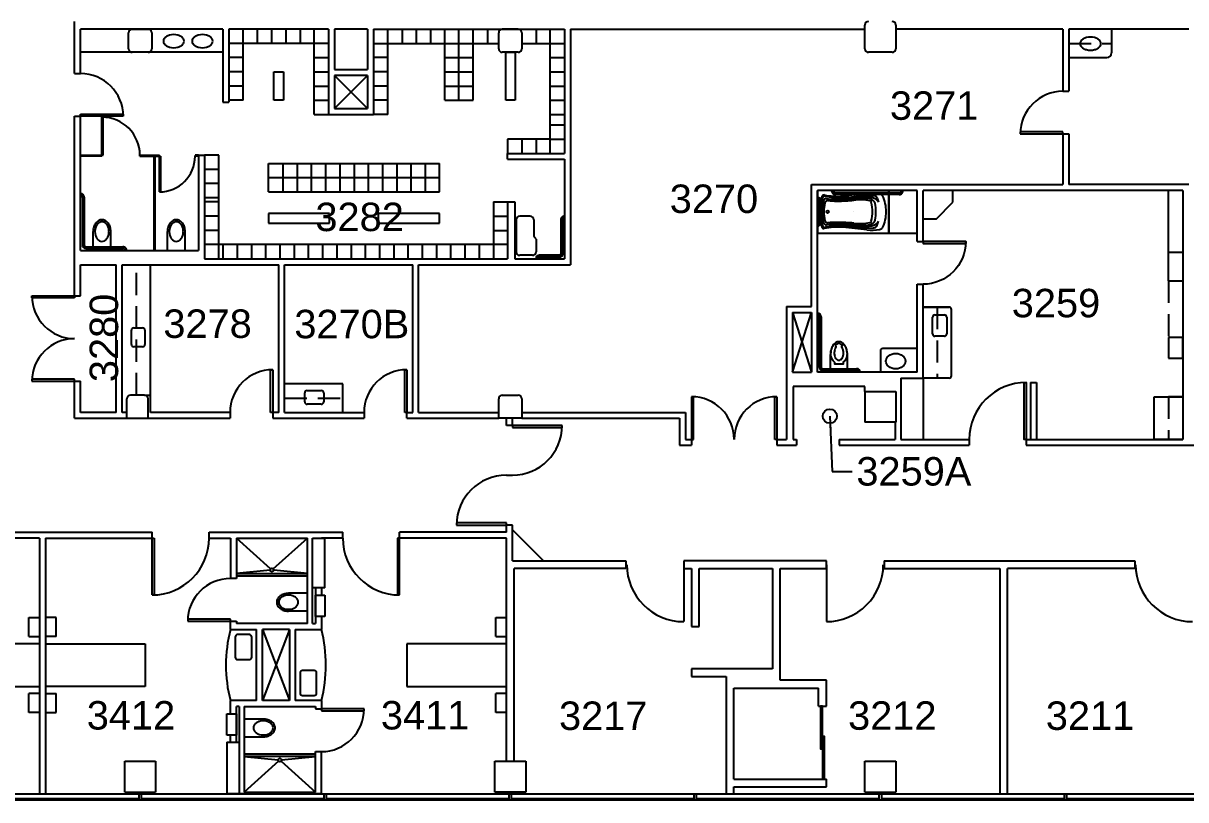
# Model space of a CAD drawing. Extents: x 338 to 7662, y 1527 to 4766.
# Drawn here: x 5808 to 6789, y 1712 to 2368 of the extents above; entities that cross this region are included whole.
import ezdxf

# ---------------------------------------------------------------- set-up
doc = ezdxf.new("R2010")
doc.units = 0
doc.header["$LTSCALE"] = 150
doc.header["$MEASUREMENT"] = 0
doc.linetypes.add('HIDDEN2', pattern=[0.1875, 0.125, -0.0625])
doc.layers.get('0').update_dxf_attribs({"linetype": 'CONTINUOUS'})
for name, color, linetype in [('A-ANNO-TX192', 4, 'CONTINUOUS'), ('A-COLS', 5, 'CONTINUOUS'), ('A-DOOR', 2, 'CONTINUOUS'), ('A-FLOR-CASE', 3, 'CONTINUOUS'), ('A-FLOR-CASE-UPPR', 3, 'HIDDEN2'), ('A-FLOR-PFIX', 2, 'CONTINUOUS'), ('A-FLOR-TPTN', 1, 'CONTINUOUS'), ('A-GLAZ', 2, 'CONTINUOUS'), ('A-GLAZ-SILL', 1, 'CONTINUOUS'), ('A-SHFT', 1, 'CONTINUOUS'), ('A-WALL-FULL', 6, 'CONTINUOUS'), ('X-EQPM', 2, 'CONTINUOUS')]:
    doc.layers.add(name, color=color, linetype=linetype)
doc.styles.add('ARIAL', font='arial.ttf')
doc.styles.get("Standard").update_dxf_attribs({"font": 'simplex'})
doc.dimstyles.new('DIM1-4', dxfattribs={"dimscale": 48, "dimtxt": 0.09375, "dimasz": 0.125, "dimexe": 0.125, "dimexo": 0.09375, "dimgap": 0, "dimtad": 1, "dimdec": 4, "dimzin": 7, "dimdsep": 46, "dimlunit": 4, "dimtxsty": 'Standard', "dimcen": 2.25, "dimdle": 1.5, "dimadec": 0, "dimazin": 0, "dimtfac": 1, "dimtdec": 4, "dimtix": 1, "dimtofl": 0, "dimtmove": 2, "dimatfit": 3, "dimfxl": 1, "dimtolj": 1, "dimtzin": 0, "dimarcsym": 0})

# ---------------------------------------------------------------- blocks, each defined once
blk = doc.blocks.new('DR2')
blk.add_lwpolyline([(0, 0), (0, 0.036), (1, 0.036), (1, 0)], close=True)
blk.add_arc((0, 0), 1, 0, 90)
blk = doc.blocks.new('90-48-DR')
blk.add_blockref('DR2', (0, 0))
blk = doc.blocks.new('DR')
blk.add_lwpolyline([(0, 0), (0, 0.049), (1, 0.049), (1, 0)], close=True)
blk.add_arc((0, 0), 1, 0, 90)
blk = doc.blocks.new('90-DOOR')
blk.add_blockref('DR', (0, 0))
blk = doc.blocks.new('A$C790F095B')
for p, q in [((0, 35.5), (0, 0.52)), ((59.55, 36), (0.5, 36)), ((41.73, 33.4), (21.42, 31.08)), ((41.25, 29.64), (43.1, 29.36)), ((41.68, 31.76), (46.91, 31.54)), ((60.05, 0.5), (60.05, 35.5)), ((3.84, 23.07), (4.16, 24.98)), ((6.71, 26.4), (7.99, 27.23)), ((21.48, 28.91), (23.29, 29.03)), ((50.21, 29.36), (51.45, 25.95)), ((50.21, 6.66), (51.45, 10.07)), ((0.5, 0.02), (59.55, 0)), ((6.71, 9.62), (7.99, 8.79)), ((10.67, 6.94), (13.26, 7.14)), ((41.73, 2.62), (21.42, 4.94)), ((21.46, 7.12), (23.44, 7.01)), ((43.09, 6.62), (41.14, 6.4)), ((41.68, 4.26), (46.91, 4.48))]:
    blk.add_line(p, q)
blk.add_circle((8.59, 18.02), 1.13)
for centre, radius, start, end in [((0.5, 35.5), 0.5, 90, 180), ((39.12, 17.87), 37.66, 158.81213, 179.9077), ((39.74, 18.17), 37.56, 160.3576, 180.27357), ((42.7, 17.59), 40.28, 161.21092, 179.5978), ((5.1, 31.03), 1.18, 68.29289, 157.77483), ((5.83, 30.41), 1.52, 144.04093, 165.5243), ((5.75, 29.99), 1.31, 76.42295, 154.287), ((5.1, 30.95), 0.613, 78.47544, 144.04093), ((25.47, 130.91), 101.4, 258.48073, 264.57431), ((17.93, 98.75), 67.76, 259.46779, 272.95866), ((20.42, 90.76), 61.21, 256.42295, 263.80152), ((21.85, 122.89), 93.32, 265.05794, 274.94206), ((12.25, 280.48), 250.55, 270.83071, 274.1958), ((37.86, -20.65), 51.18, 88.65242, 98.95423), ((36.27, -20.83), 50.32, 80.65376, 96.89068), ((41.72, -22.58), 54.34, 90.04476, 101.83167), ((38.01, -14.31), 44.85, 81.04216, 88.65242), ((45.02, -8.32), 41.85, 79.86602, 94.51259), ((43.84, 19.78), 10.27, 65.9959, 83.58144), ((45.58, 22.24), 9.4, 66.40838, 81.85662), ((48.03, 29.09), 2.19, 7.0506, 53.38379), ((51.55, 28.23), 4.72, 46.32678, 79.86602), ((29.58, 18.89), 28.28, 358.21403, 26.82392), ((59.55, 35.5), 0.5, 0, 90), ((55.85, 16.9), 51.92, 168.52609, 178.81968), ((7.18, 26.78), 2.26, 81.57553, 168.52609), ((43.46, 17.58), 38.1, 167.97407, 179.57282), ((7.79, 25.18), 1.62, 131.65095, 167.97407), ((17.68, 119.64), 91.2, 263.59706, 272.99247), ((8.56, 26.35), 1.05, 76.8005, 123.04115), ((17.47, 125.67), 98.68, 264.96251, 273.73451), ((18.27, 140.45), 111.97, 272.13616, 276.13543), ((16.59, 183.69), 156.66, 272.67298, 275.1458), ((36.03, -12.41), 40.44, 78.4356, 97.65045), ((43.8, 25.6), 1.64, 14.36179, 78.4356), ((43.62, 23.85), 5.04, 14.35049, 80.65376), ((10.86, 17.45), 35.57, 0.2338, 13.91474), ((45.1, 22.59), 7.19, 27.88003, 65.9959), ((14.87, 17.79), 34.42, 0.0758, 12.26216), ((39.12, 18.15), 37.66, 180.0923, 201.18787), ((39.74, 17.85), 37.56, 179.72643, 199.6424), ((42.7, 18.43), 40.28, 180.4022, 198.78908), ((55.85, 19.12), 51.92, 181.18032, 191.47391), ((43.46, 18.44), 38.1, 180.42718, 192.02593), ((7.79, 10.84), 1.62, 192.02593, 228.34905), ((43.8, 10.42), 1.64, 281.5644, 345.63821), ((43.62, 12.17), 5.04, 279.34624, 345.64951), ((10.86, 18.57), 35.57, 346.08526, 359.7662), ((45.1, 13.43), 7.19, 294.0041, 332.11997), ((14.87, 18.23), 34.42, 347.73784, 359.9242), ((29.58, 17.13), 28.28, 333.17608, 1.78597), ((0.5, 0.52), 0.5, 180, 269.98355), ((5.1, 4.99), 1.18, 202.22517, 291.70711), ((5.83, 5.61), 1.52, 194.4757, 215.95907), ((5.75, 6.03), 1.31, 205.713, 283.57705), ((5.1, 5.07), 0.613, 215.95907, 281.52456), ((7.18, 9.24), 2.26, 191.47391, 278.42447), ((25.47, -94.89), 101.4, 95.42569, 101.51927), ((17.93, -62.73), 67.76, 87.04134, 100.53221), ((20.42, -54.74), 61.21, 96.19848, 103.57705), ((17.68, -83.62), 91.2, 87.00753, 96.40294), ((8.56, 9.67), 1.05, 236.95885, 283.1995), ((17.47, -89.65), 98.68, 86.26549, 95.03749), ((21.85, -86.87), 93.32, 85.05794, 94.94206), ((12.25, -244.46), 250.55, 85.8042, 89.16929), ((18.27, -104.43), 111.97, 83.86457, 87.86384), ((16.59, -147.67), 156.66, 84.8542, 87.32702), ((37.86, 56.67), 51.18, 261.04577, 271.34758), ((36.27, 56.85), 50.32, 263.10932, 279.34624), ((41.72, 58.6), 54.34, 258.16833, 269.95524), ((36.03, 48.43), 40.44, 262.34955, 281.5644), ((38.01, 50.33), 44.85, 271.34758, 278.95784), ((45.02, 44.34), 41.85, 265.48741, 280.13398), ((43.84, 16.24), 10.27, 276.41856, 294.0041), ((47.21, 8.03), 3.56, 265.11879, 306.61621), ((44.82, 8.8), 5.79, 321.21093, 338.35467), ((51.55, 7.79), 4.72, 280.13398, 313.67322), ((59.55, 0.5), 0.5, 269.98355, 0)]:
    blk.add_arc(centre, radius, start, end)
at = {"flags": 8}
for tag, p in [('MATERIAL', (30.02, 18)), ('PRODUCT', (30.02, 18.01)), ('TRADENAME', (30.02, 18.01)), ('MODELNUMBER', (30.02, 18.01))]:
    blk.add_attdef(tag, p, '', height=0.001, dxfattribs=at)
blk = doc.blocks.new('A$C6AAA6101')
for p, q in [((1.5, 46.75), (1.5, 4.5)), ((3, 46.75), (3, 4.5)), ((1.5, 8), (0, 8)), ((1.5, 6.5), (0, 6.5)), ((4.5, 3), (33, 3)), ((4.5, 1.5), (33, 1.5))]:
    blk.add_line(p, q)
at = {"linetype": 'Continuous'}
for p, q in [((20.5, 21.07), (20.5, 21.07)), ((21.6, 23.83), (21.6, 23.83))]:
    blk.add_line(p, q, dxfattribs=at)
for points in [[(18, 25.75, 0.143932), (15.5, 25.02, 0.107177), (13.05, 22.56, 0.077997), (11.57, 19.21, 0.065232), (11, 14.88)], [(14.01, 23.72, -0.562484), (14.84, 23.53), (15.58, 21.3, -0.238976), (15.51, 20.85, 0.08035), (14.58, 18.98, 0.074934), (14.16, 16.21, 0.074934), (14.58, 13.45, 0.085426), (15.59, 11.46, 0.066386), (16.4, 10.62, 0.330534), (19.7, 10.62, 0.066386), (20.51, 11.46, 0.085426), (21.52, 13.45, 0.074934), (21.94, 16.21, 0.074934), (21.52, 18.98, 0.08035), (20.59, 20.85, -0.238976), (20.52, 21.3), (21.25, 23.5, -0.549653), (22.07, 23.71)], [(18, 24.25, 0.143932), (16.31, 23.75, 0.059203), (15.1, 22.75)], [(22.02, 23.75, 0.06085), (20.5, 25.02, 0.143932), (18, 25.75)], [(20.98, 22.67, 0.063273), (19.69, 23.75, 0.143932), (18, 24.25)], [(24.93, 16.4, -0.022673), (25, 14.88), (25, 0), (21.02, 0), (18, 0), (14.98, 0), (11, 0), (11, 14.88)], [(24.94, 16.21, -0.074934), (24.39, 12.56, -0.085426), (22.92, 9.67, -0.066386), (21.55, 8.26), (21.55, 6.71), (14.55, 6.71), (14.55, 8.26, -0.066386), (13.18, 9.67, -0.085426), (11.71, 12.56, -0.111314), (11.29, 17.99)]]:
    blk.add_lwpolyline(points, format="xyb", dxfattribs=at)
for centre, radius, start, end in [((0, 46.75), 3, 0, 90), ((0, 46.75), 1.5, 0, 90), ((4.5, 4.5), 3, 180, 270), ((4.5, 4.5), 1.5, 180, 270), ((33, 0), 3, 0, 90), ((33, 0), 1.5, 0, 90)]:
    blk.add_arc(centre, radius, start, end)
for centre, radius, start, end in [((16.96, 18.32), 7.43, 36.67248, 46.57416), ((15.25, 17.04), 9.56, 17.14164, 36.67248), ((12.56, 16.21), 12.38, 0, 17.14164)]:
    blk.add_arc(centre, radius, start, end, dxfattribs=at)
blk = doc.blocks.new('A$C794538DD')
for p, q in [((1.5, 21), (1.5, 3)), ((3, 21), (3, 3)), ((68.97, 28), (14.97, 28)), ((68.97, 26.5), (14.97, 26.5))]:
    blk.add_line(p, q)
for centre, radius, start, end in [((14.99, 29.56), 3.06, 171.6327, 269.56989), ((14.93, 29.4), 1.4, 154.38854, 271.76405), ((68.95, 29.56), 3.06, 270.43011, 8.3673), ((68.93, 29.59), 1.59, 271.35249, 14.90772), ((0, 21), 3, 0, 90), ((0, 21), 1.5, 0, 90), ((0, 3), 3, 270, 360), ((0, 3), 1.5, 270, 360)]:
    blk.add_arc(centre, radius, start, end)
blk = doc.blocks.new('window')
at = {"layer": 'A-GLAZ'}
for p, q in [((0, 5), (0, 0)), ((2, 5), (2, 0)), ((2, 1), (156, 1))]:
    blk.add_line(p, q, dxfattribs=at)
at = {"layer": 'A-GLAZ', "linetype": 'Continuous'}
for p, q in [((0, 5), (2, 5)), ((0, 0), (2, 0))]:
    blk.add_line(p, q, dxfattribs=at)
at = {"layer": 'A-GLAZ-SILL'}
for p, q in [((2, 5), (156, 5)), ((2, 0), (156, 0))]:
    blk.add_line(p, q, dxfattribs=at)

msp = doc.modelspace()

# ---------------------------------------------------------------- linework, layer by layer
at = {"layer": 'A-COLS'}
for p, q in [((5897.25, 2362.5), (5916.75, 2362.5)), ((5913.75, 2362.5), (5900.25, 2362.5)), ((6518, 2346), (6518, 2366)), ((6544, 2366), (6544, 2346)), ((5897.25, 2346), (5897.25, 2359.5)), ((5916.75, 2359.5), (5916.75, 2346)), ((6209.25, 2346), (6209.25, 2359.5)), ((6228.75, 2359.5), (6228.75, 2346)), ((5913.75, 2343), (5900.25, 2343)), ((6225.75, 2343), (6212.25, 2343)), ((6541, 2343), (6521, 2343)), ((5895.72, 2034.25), (5895.72, 2050.75)), ((5910.72, 2053.75), (5898.72, 2053.75)), ((5913.72, 2034.25), (5913.72, 2050.75)), ((6209.25, 2034.25), (6209.25, 2050.75)), ((6212.25, 2053.75), (6225.75, 2053.75)), ((6228.75, 2050.75), (6228.75, 2034.25)), ((6518, 2057), (6544, 2057)), ((6544, 2057), (6544, 2031)), ((6228.75, 2034.25), (6209.25, 2034.25)), ((6544, 2031), (6518, 2031)), ((5894, 1745), (5920, 1745)), ((5894, 1719), (5894, 1745)), ((5920, 1745), (5920, 1719)), ((6206, 1719), (6206, 1745)), ((6206, 1745), (6232, 1745)), ((6232, 1745), (6232, 1719)), ((6518, 1745), (6544, 1745)), ((6518, 1719), (6518, 1745)), ((6544, 1745), (6544, 1719))]:
    msp.add_line(p, q, dxfattribs=at)
at = {"layer": 'A-COLS', "linetype": 'Continuous'}
for p, q in [((6225.75, 2362.5), (6212.25, 2362.5)), ((6518, 2057), (6518, 2031)), ((5895.72, 2034.25), (5913.72, 2034.25)), ((5894, 1719), (5920, 1719)), ((6232, 1719), (6206, 1719)), ((6518, 1719), (6544, 1719))]:
    msp.add_line(p, q, dxfattribs=at)
at = {"layer": 'A-COLS'}
for centre, start, end in [((5900.25, 2359.5), 90.00188, 180), ((5913.75, 2359.5), 0, 90.00188), ((6212.25, 2359.5), 90, 180), ((6225.75, 2359.5), 0, 90), ((6521, 2366), 90, 180), ((6541, 2366), 0, 90), ((5900.25, 2346), 180, 270), ((5913.75, 2346), 270, 0), ((6212.25, 2346), 180, 270), ((6225.75, 2346), 270, 0), ((6521, 2346), 180, 270), ((6541, 2346), 270, 0), ((5898.72, 2050.75), 90, 180), ((5910.72, 2050.75), 0, 90), ((6212.25, 2050.75), 90, 180), ((6225.75, 2050.75), 0, 90)]:
    msp.add_arc(centre, 3, start, end, dxfattribs=at)
at = {"layer": 'A-DOOR'}
for p, q in [((5856.75, 2289), (5856.75, 2290.75)), ((5856.75, 2290.75), (5892.75, 2290.75)), ((5892.75, 2289), (5856.75, 2289)), ((5892.75, 2290.75), (5892.75, 2289)), ((6685, 2275.87), (6649, 2275.87)), ((6649, 2275.87), (6649, 2274.12)), ((6649, 2274.12), (6685, 2274.12)), ((6685, 2274.12), (6685, 2275.87)), ((5815.75, 2135.75), (5815.75, 2137.5)), ((5815.75, 2137.5), (5851.75, 2137.5)), ((5851.75, 2137.5), (5851.75, 2135.75)), ((5851.75, 2135.75), (5815.75, 2135.75)), ((6017, 2039.25), (6017, 2075.25)), ((6017, 2075.25), (6018.75, 2075.25)), ((6018.75, 2075.25), (6018.75, 2039.25)), ((6130, 2039.26), (6130, 2075.26)), ((6130, 2075.26), (6131.75, 2075.26)), ((6131.75, 2075.26), (6131.75, 2039.26)), ((5851.75, 2067.25), (5815.75, 2067.25)), ((5815.75, 2067.25), (5815.75, 2065.5)), ((5815.75, 2065.5), (5851.75, 2065.5)), ((5851.75, 2065.5), (5851.75, 2067.25)), ((6373.5, 2052.5), (6371.75, 2052.5)), ((6371.75, 2052.5), (6371.75, 2016.5)), ((6373.5, 2016.5), (6373.5, 2052.5)), ((6442, 2016.5), (6442, 2052.5)), ((6442, 2052.5), (6443.75, 2052.5)), ((6443.75, 2052.5), (6443.75, 2016.5)), ((6018.75, 2039.25), (6017, 2039.25)), ((6131.75, 2039.26), (6130, 2039.26)), ((6262.75, 2028.25), (6220.75, 2028.25)), ((6220.75, 2028.25), (6220.75, 2026.5)), ((6220.75, 2026.5), (6262.75, 2026.5)), ((6262.75, 2026.5), (6262.75, 2028.25)), ((6371.75, 2016.5), (6373.5, 2016.5)), ((6443.75, 2016.5), (6442, 2016.5)), ((6215.75, 1986.25), (6220.75, 1986.25)), ((6215.75, 1946), (6173.75, 1946)), ((6173.75, 1946), (6173.75, 1944.25)), ((6173.75, 1944.25), (6215.75, 1944.25)), ((6215.75, 1944.25), (6215.75, 1946)), ((5917.06, 1933.25), (5918.81, 1933.25)), ((5917.06, 1885.25), (5917.06, 1933.25)), ((5918.81, 1933.25), (5918.81, 1885.25)), ((6125.75, 1933.25), (6124, 1933.25)), ((6124, 1933.25), (6124, 1885.25)), ((6125.75, 1885.25), (6125.75, 1933.25)), ((6365.25, 1910.75), (6365.25, 1862.75)), ((6485.5, 1910.75), (6485.5, 1862.75)), ((5918.81, 1885.25), (5917.06, 1885.25)), ((6124, 1885.25), (6125.75, 1885.25)), ((5983.06, 1864.87), (5947.06, 1864.87)), ((5947.06, 1864.87), (5947.06, 1863.13)), ((5947.06, 1863.13), (5983.06, 1863.13)), ((5983.06, 1863.13), (5983.06, 1864.87)), ((6059.75, 1789.13), (6059.75, 1787.38)), ((6095.75, 1789.13), (6059.75, 1789.13)), ((6059.75, 1787.38), (6095.75, 1787.38)), ((6095.75, 1787.38), (6095.75, 1789.13))]:
    msp.add_line(p, q, dxfattribs=at)
for points in [[(6480.5, 1791.41), (6480.5, 1755.41), (6482.25, 1755.41), (6482.25, 1791.41), (6480.5, 1791.41)], [(6482.25, 1765.88), (6482.25, 1729.88), (6484, 1729.88), (6484, 1765.88), (6482.25, 1765.88)]]:
    msp.add_lwpolyline(points, dxfattribs=at)
for centre, radius, start, end in [((5856.75, 2289), 36, 0, 90), ((6685, 2274.12), 36, 90, 180), ((5851.75, 2137.5), 36, 180, 270), ((5851.75, 2065.5), 36, 90, 180), ((6018.75, 2039.25), 36, 90, 180), ((6131.75, 2039.26), 36, 90, 180), ((6371.75, 2016.5), 36, 0, 90), ((6443.75, 2016.5), 36, 90, 180), ((6220.75, 2028.25), 42, 270, 0), ((6215.75, 1944.25), 42, 90, 180), ((5917.06, 1933.25), 48, 270, 0), ((6125.75, 1933.25), 48, 180, 270), ((5983.06, 1863.13), 36, 90, 180), ((6059.75, 1789.13), 36, 270, 0)]:
    msp.add_arc(centre, radius, start, end, dxfattribs=at)
for centre, start_param, end_param in [((6365.25, 1910.75), 0.785398, 2.356194), ((6485.5, 1910.75), 2.356194, 3.926991), ((6794.25, 1910.75), 0.785398, 2.356194)]:
    msp.add_ellipse(centre, major_axis=(-33.94, 33.94), ratio=1, start_param=start_param, end_param=end_param, dxfattribs=at)
at = {"layer": 'A-FLOR-CASE'}
for p, q in [((6726, 2362.5), (6726, 2342.5)), ((5900.25, 2343), (5856.75, 2343)), ((5976.75, 2343), (5913.75, 2343)), ((6690, 2338.5), (6722, 2338.5)), ((6592.14, 2226.5), (6567, 2226.5)), ((6567, 2202.36), (6567, 2226.5)), ((6592.14, 2216.5), (6592.14, 2226.5)), ((6774, 2174.35), (6774, 2226.5)), ((6578, 2202.36), (6592.14, 2216.5)), ((6578, 2202.36), (6567, 2202.36)), ((6572, 2202.36), (6571, 2202.36)), ((6774, 2174.35), (6786, 2174.35)), ((6774, 2150.35), (6774, 2174.35)), ((5915.75, 2053.75), (5915.75, 2163.75)), ((6774, 2150.35), (6786, 2150.35)), ((6589, 2128.12), (6567, 2128.12)), ((6567.25, 2068.12), (6567.25, 2127.87)), ((6567.25, 2127.87), (6589, 2127.87)), ((6589, 2128.12), (6589, 2127.87)), ((6591, 2070.12), (6591, 2126.12)), ((6786, 2102.35), (6774, 2102.35)), ((6774, 2102.35), (6774, 2084.85)), ((6786, 2084.85), (6786, 2102.35)), ((6774, 2084.85), (6786, 2084.85)), ((6589, 2068.12), (6567, 2068.12)), ((6567, 2068.12), (6567, 2016.5)), ((6077.75, 2063.25), (6028.75, 2063.25)), ((6077.75, 2039.25), (6077.75, 2063.25)), ((6762, 2052.5), (6786, 2052.5)), ((6762, 2016.5), (6762, 2052.5)), ((6786, 2052.5), (6786, 2016.5)), ((6786, 2016.5), (6762, 2016.5)), ((6220.75, 1940.25), (6247, 1914))]:
    msp.add_line(p, q, dxfattribs=at)
at = {"layer": 'A-FLOR-CASE', "linetype": 'HIDDEN2'}
msp.add_line((6774, 2150.35), (6774, 2102.35), dxfattribs=at)
at = {"layer": 'A-FLOR-CASE'}
for centre, radius, start, end in [((6722, 2342.5), 4, 270, 360), ((6589, 2126.12), 2, 0, 90), ((6589, 2070.12), 2, 270, 0), ((6099.25, 1826.12), 120, 165.52249, 194.47751), ((5943.56, 1826.12), 120, 345.52249, 14.47751)]:
    msp.add_arc(centre, radius, start, end, dxfattribs=at)
at = {"layer": 'A-FLOR-CASE-UPPR'}
for p, q in [((6690, 2350.5), (6726, 2350.5)), ((5903.75, 2053.75), (5903.75, 2163.75)), ((6579, 2128.12), (6579, 2068.12)), ((6567, 2068.12), (6567, 2016.5)), ((6028.75, 2051.25), (6077.75, 2051.25)), ((6786, 2052.5), (6774, 2052.5)), ((6774, 2052.5), (6774, 2016.5))]:
    msp.add_line(p, q, dxfattribs=at)
at = {"layer": 'A-FLOR-PFIX'}
for p, q in [((6538.08, 2226.5), (6538.08, 2224.5)), ((5858.25, 2220.76), (5858.25, 2180.42)), ((5859.74, 2220.67), (5859.74, 2180.41)), ((6538.08, 2223), (6538.07, 2190.5)), ((6223.95, 2201.75), (6223.95, 2174.77)), ((6235.75, 2204.75), (6226.95, 2204.75)), ((6238.75, 2201.75), (6238.75, 2188.16)), ((6261.75, 2202.25), (6261.75, 2172.75)), ((6263.25, 2202.25), (6263.25, 2172.75)), ((6264.75, 2204.75), (6264.25, 2204.75)), ((6264.75, 2203.25), (6264.25, 2203.25)), ((5867.25, 2178.91), (5867.25, 2191.77)), ((5882.25, 2178.91), (5882.25, 2191.77)), ((5929.92, 2175.75), (5929.92, 2191.77)), ((5944.92, 2175.75), (5944.92, 2191.77)), ((6240.46, 2186.04), (6239.04, 2187.46)), ((6538.07, 2190.5), (6562, 2190.5)), ((5861.24, 2178.91), (5892.43, 2178.91)), ((5861.25, 2177.42), (5892.43, 2177.42)), ((5867.25, 2175.75), (5867.25, 2177.42)), ((5882.25, 2175.75), (5882.25, 2177.42)), ((6240.75, 2185.34), (6240.75, 2174.77)), ((6237.75, 2171.77), (6226.95, 2171.77)), ((6240.75, 2169.25), (6240.75, 2168.75)), ((6242.25, 2169.25), (6242.25, 2168.75)), ((6260.75, 2171.75), (6243.25, 2171.75)), ((6260.75, 2170.25), (6243.25, 2170.25)), ((6575, 2105.49), (6575, 2119.49)), ((6577, 2121.49), (6585, 2121.49)), ((6587, 2119.49), (6587, 2105.49)), ((5899.54, 2096.55), (5899.54, 2108.55)), ((5901.54, 2110.55), (5909.04, 2110.55)), ((5911.04, 2108.55), (5911.04, 2096.55)), ((6585, 2103.49), (6577, 2103.49)), ((5909.04, 2094.55), (5901.54, 2094.55)), ((6531.03, 2091.12), (6531.03, 2073.12)), ((6562, 2093.12), (6533.03, 2093.12)), ((6045.69, 2048.11), (6045.69, 2055.61)), ((6047.69, 2057.61), (6059.69, 2057.61)), ((6061.69, 2055.61), (6061.69, 2048.11)), ((6059.69, 2046.11), (6047.69, 2046.11)), ((6016.95, 1907.25), (5988.06, 1933.25)), ((6019.18, 1907.25), (6048.06, 1933.25)), ((6016.57, 1906.1), (5988.06, 1903.25)), ((5988.06, 1903.25), (6048.06, 1903.25)), ((6048.06, 1903.25), (6019.56, 1906.1)), ((5988.06, 1901.25), (6048.06, 1901.25)), ((6048.06, 1886.63), (6032.04, 1886.63)), ((6048.06, 1871.63), (6032.04, 1871.63)), ((5987.06, 1849.76), (5987.06, 1832.76)), ((5999.06, 1851.76), (5989.06, 1851.76)), ((6001.06, 1832.76), (6001.06, 1849.76)), ((5989.06, 1830.76), (5999.06, 1830.76)), ((6041.75, 1819.49), (6041.75, 1802.49)), ((6053.75, 1821.49), (6043.75, 1821.49)), ((6055.75, 1802.49), (6055.75, 1819.49)), ((6043.75, 1800.49), (6053.75, 1800.49)), ((5994.75, 1780.63), (6010.77, 1780.63)), ((5994.75, 1765.63), (6010.77, 1765.63)), ((6054.75, 1751), (5994.75, 1751)), ((6054.75, 1749), (5994.75, 1749)), ((5994.75, 1749), (6023.26, 1746.15)), ((6023.64, 1745), (5994.75, 1719)), ((6025.86, 1745), (6054.75, 1719)), ((6026.24, 1746.15), (6054.75, 1749))]:
    msp.add_line(p, q, dxfattribs=at)
for centre in [(6018.06, 1906.25), (6024.75, 1746)]:
    msp.add_circle(centre, 1.5, dxfattribs=at)
for centre, radius, start, end in [((5930.07, 2352.39), 3.55, 146.61607, 213.38393), ((5932.56, 2350.75), 6.53, 122.1523, 146.61607), ((5934.2, 2348.15), 9.61, 104.59369, 122.1523), ((5935.27, 2344.02), 13.87, 75.40631, 104.59369), ((5936.35, 2348.15), 9.61, 57.8477, 75.40631), ((5937.98, 2350.75), 6.53, 33.38393, 57.8477), ((5940.47, 2352.39), 3.55, 0, 33.38393), ((5940.47, 2352.39), 3.55, 326.61607, 0), ((5954.29, 2352.39), 3.55, 146.61607, 213.38393), ((5956.78, 2350.75), 6.53, 122.1523, 146.61607), ((5958.42, 2348.15), 9.61, 104.59369, 122.1523), ((5959.49, 2344.02), 13.87, 75.40631, 104.59369), ((5960.56, 2348.15), 9.61, 57.8477, 75.40631), ((5962.2, 2350.75), 6.53, 33.38393, 57.8477), ((5964.69, 2352.39), 3.55, 0, 33.38393), ((5964.69, 2352.39), 3.55, 326.61607, 0), ((6703, 2350.3), 3.55, 146.61607, 213.38393), ((6705.49, 2348.67), 6.53, 122.1523, 146.61607), ((6707.13, 2346.06), 9.61, 104.59369, 122.1523), ((6708.2, 2341.93), 13.87, 75.40631, 104.59369), ((6709.28, 2346.06), 9.61, 57.8477, 75.40631), ((6710.92, 2348.67), 6.53, 33.38393, 57.8477), ((6713.4, 2350.3), 3.55, 0, 33.38393), ((5932.56, 2354.03), 6.53, 213.38393, 237.8477), ((5934.2, 2356.64), 9.61, 237.8477, 255.40631), ((5935.27, 2360.76), 13.87, 255.40631, 284.59369), ((5936.35, 2356.64), 9.61, 284.59369, 302.1523), ((5937.98, 2354.03), 6.53, 302.1523, 326.61607), ((5956.78, 2354.03), 6.53, 213.38393, 237.8477), ((5958.42, 2356.64), 9.61, 237.8477, 255.40631), ((5959.49, 2360.76), 13.87, 255.40631, 284.59369), ((5960.56, 2356.64), 9.61, 284.59369, 302.1523), ((5962.2, 2354.03), 6.53, 302.1523, 326.61607), ((6705.49, 2351.94), 6.53, 213.38393, 237.8477), ((6707.13, 2354.55), 9.61, 237.8477, 255.40631), ((6708.2, 2358.68), 13.87, 255.40631, 284.59369), ((6709.28, 2354.55), 9.61, 284.59369, 302.1523), ((6710.92, 2351.94), 6.53, 302.1523, 326.61607), ((6713.4, 2350.3), 3.55, 326.61607, 0), ((5856.76, 2220.85), 2.99, 356.56101, 90.10317), ((5856.76, 2220.85), 1.49, 356.56101, 90.20683), ((5880.48, 2191.77), 13.23, 162.70804, 180), ((5877.67, 2192.65), 10.29, 143.0725, 162.70804), ((5877.51, 2192.57), 8.61, 144.14253, 163.33376), ((5875.88, 2193.99), 8.05, 118.86046, 143.0725), ((5875.82, 2193.79), 6.53, 119.8174, 144.14253), ((5874.75, 2196.05), 5.7, 61.13954, 118.86046), ((5874.75, 2195.65), 4.38, 60.1826, 119.8174), ((5873.68, 2193.79), 6.53, 35.85747, 60.1826), ((5873.62, 2193.99), 8.05, 36.9275, 61.13954), ((5871.99, 2192.57), 8.61, 16.66624, 35.85747), ((5871.83, 2192.65), 10.29, 17.29196, 36.9275), ((5869.02, 2191.77), 13.23, 360, 17.29196), ((5943.16, 2191.77), 13.23, 162.70804, 180), ((5940.34, 2192.65), 10.29, 143.0725, 162.70804), ((5940.18, 2192.57), 8.61, 144.14253, 163.33376), ((5938.56, 2193.99), 8.05, 118.86046, 143.0725), ((5938.49, 2193.79), 6.53, 119.8174, 144.14253), ((5937.42, 2196.05), 5.7, 61.13954, 118.86046), ((5937.42, 2195.65), 4.38, 60.1826, 119.8174), ((5936.35, 2193.79), 6.53, 35.85747, 60.1826), ((5936.29, 2193.99), 8.05, 36.9275, 61.13954), ((5934.66, 2192.57), 8.61, 16.66624, 35.85747), ((5934.5, 2192.65), 10.29, 17.29196, 36.9275), ((5931.69, 2191.77), 13.23, 0, 17.29196), ((6226.95, 2201.75), 3, 90, 180), ((6235.75, 2201.75), 3, 0, 90), ((6264.25, 2202.25), 2.5, 90, 180), ((6264.25, 2202.25), 1, 90, 180), ((5880.17, 2191.77), 11.39, 163.33376, 196.66624), ((5877.51, 2190.97), 8.61, 196.66624, 215.85747), ((5875.82, 2189.75), 6.53, 215.85747, 240.1826), ((5873.68, 2189.75), 6.53, 299.8174, 324.14253), ((5871.99, 2190.97), 8.61, 324.14253, 343.33376), ((5869.33, 2191.77), 11.39, 0, 16.66624), ((5869.33, 2191.77), 11.39, 343.33376, 360), ((5942.84, 2191.77), 11.39, 163.33376, 196.66624), ((5940.18, 2190.97), 8.61, 196.66624, 215.85747), ((5938.49, 2189.75), 6.53, 215.85747, 240.1826), ((5936.35, 2189.75), 6.53, 299.8174, 324.14253), ((5934.66, 2190.97), 8.61, 324.14253, 343.33376), ((5932, 2191.77), 11.39, 0, 16.66624), ((5932, 2191.77), 11.39, 343.33376, 0), ((6239.75, 2188.16), 1, 180, 225), ((6239.75, 2185.34), 1, 0, 45), ((5861.25, 2180.42), 3, 180, 270), ((5861.24, 2180.41), 1.5, 180, 270), ((5874.75, 2187.89), 4.38, 240.1826, 299.8174), ((5892.43, 2175.75), 3.17, 0.04414, 90.08375), ((5892.43, 2175.75), 1.67, 0.08375, 90.08375), ((5937.42, 2187.89), 4.38, 240.1826, 299.8174), ((6226.95, 2174.77), 3, 180, 270), ((6237.75, 2174.77), 3, 270, 360), ((6243.25, 2169.25), 2.5, 90, 180), ((6243.25, 2169.25), 1, 90, 180), ((6260.75, 2172.75), 2.5, 270, 360), ((6260.75, 2172.75), 1, 270, 0), ((6577, 2119.49), 2, 90, 180), ((6585, 2119.49), 2, 0, 90), ((5901.54, 2108.55), 2, 90, 180), ((5909.04, 2108.55), 2, 0, 90), ((6577, 2105.49), 2, 180, 270), ((6585, 2105.49), 2, 270, 0), ((5901.54, 2096.55), 2, 180, 270), ((5909.04, 2096.55), 2, 270, 0), ((6533.03, 2091.12), 2, 90, 180), ((6047.69, 2055.61), 2, 90, 180), ((6059.69, 2055.61), 2, 0, 90), ((6047.69, 2048.11), 2, 180, 270), ((6059.69, 2048.11), 2, 270, 0), ((6027.77, 1879.12), 5.7, 151.13954, 208.86046), ((6029.82, 1877.99), 8.05, 126.9275, 151.13954), ((6030.02, 1878.06), 6.53, 125.85747, 150.1826), ((6031.17, 1876.21), 10.29, 107.29196, 126.9275), ((6031.24, 1876.37), 8.61, 106.66624, 125.85747), ((6032.04, 1873.39), 13.23, 90, 107.29196), ((6032.04, 1873.7), 11.39, 73.33376, 106.66624), ((6032.84, 1876.37), 8.61, 54.14253, 73.33376), ((6034.06, 1878.06), 6.53, 29.8174, 54.14253), ((6029.82, 1880.26), 8.05, 208.86046, 233.0725), ((6028.16, 1879.12), 4.38, 150.1826, 209.8174), ((6030.02, 1880.19), 6.53, 209.8174, 234.14253), ((6031.17, 1882.04), 10.29, 233.0725, 252.70804), ((6031.24, 1881.88), 8.61, 234.14253, 253.33376), ((6032.04, 1884.86), 13.23, 252.70804, 270), ((6032.04, 1884.55), 11.39, 253.33376, 286.66624), ((6032.84, 1881.88), 8.61, 286.66624, 305.85747), ((6034.06, 1880.19), 6.53, 305.85747, 330.1826), ((6035.93, 1879.12), 4.38, 360, 29.8174), ((6035.93, 1879.12), 4.38, 330.1826, 0), ((5989.06, 1849.76), 2, 90, 180), ((5999.06, 1849.76), 2, 0, 90), ((5989.06, 1832.76), 2, 180, 270), ((5999.06, 1832.76), 2, 270, 0), ((6043.75, 1819.49), 2, 90, 180), ((6053.75, 1819.49), 2, 0, 90), ((6043.75, 1802.49), 2, 180, 270), ((6053.75, 1802.49), 2, 270, 0), ((6006.89, 1773.12), 4.38, 150.1826, 209.8174), ((6008.75, 1772.06), 6.53, 125.85747, 150.1826), ((6009.97, 1770.37), 8.61, 106.66624, 125.85747), ((6010.77, 1767.7), 11.39, 73.33376, 106.66624), ((6010.77, 1767.39), 13.23, 72.70804, 90), ((6011.57, 1770.37), 8.61, 54.14253, 73.33376), ((6011.65, 1770.21), 10.29, 53.0725, 72.70804), ((6012.79, 1772.06), 6.53, 29.8174, 54.14253), ((6012.99, 1771.99), 8.05, 28.86046, 53.0725), ((6014.65, 1773.12), 4.38, 0, 29.8174), ((6015.05, 1773.12), 5.7, 360, 28.86046), ((6008.75, 1774.19), 6.53, 209.8174, 234.14253), ((6009.97, 1775.88), 8.61, 234.14253, 253.33376), ((6010.77, 1778.55), 11.39, 253.33376, 286.66624), ((6010.77, 1778.86), 13.23, 270, 287.29196), ((6011.57, 1775.88), 8.61, 286.66624, 305.85747), ((6011.65, 1776.04), 10.29, 287.29196, 306.9275), ((6012.79, 1774.19), 6.53, 305.85747, 330.1826), ((6012.99, 1774.26), 8.05, 306.9275, 331.13954), ((6014.65, 1773.12), 4.38, 330.1826, 360), ((6015.05, 1773.12), 5.7, 331.13954, 0)]:
    msp.add_arc(centre, radius, start, end, dxfattribs=at)
msp.add_ellipse((6544, 2082.42), major_axis=(-8.22, 0), ratio=0.790844, dxfattribs=at)
at = {"layer": 'A-FLOR-TPTN'}
for p, q in [((5874.75, 2255.25), (5874.75, 2288.25)), ((5875.75, 2256.25), (5875.75, 2288.23)), ((5856.75, 2256.25), (5875.75, 2256.25)), ((5874.75, 2255.25), (5856.75, 2255.25)), ((5906.75, 2256.25), (5923.25, 2256.25)), ((5906.75, 2255.25), (5906.75, 2256.25)), ((5906.75, 2255.25), (5918.75, 2255.25)), ((5918.75, 2175.75), (5918.75, 2255.25)), ((5919.75, 2175.75), (5919.75, 2255.25)), ((5919.75, 2255.25), (5924.25, 2255.25)), ((5923.25, 2225.25), (5923.25, 2256.25)), ((5924.25, 2255.25), (5924.25, 2225.25)), ((5956.25, 2256.25), (5953.25, 2256.25)), ((5953.25, 2256.25), (5953.25, 2255.25)), ((5956.25, 2255.25), (5953.25, 2255.25))]:
    msp.add_line(p, q, dxfattribs=at)
for centre, radius, start, end in [((5874.75, 2256.25), 32, 0, 90), ((5923.25, 2255.25), 30, 270, 0)]:
    msp.add_arc(centre, radius, start, end, dxfattribs=at)
at = {"layer": 'A-SHFT'}
for p, q in [((6070.75, 2323.5), (6098.75, 2295.5)), ((6098.75, 2323.5), (6070.75, 2295.5)), ((6457.03, 2073.12), (6473.03, 2123.5)), ((6457.03, 2123.5), (6473.03, 2073.12)), ((6010.06, 1856.12), (6032.75, 1796.12)), ((6032.75, 1856.12), (6010.06, 1796.12))]:
    msp.add_line(p, q, dxfattribs=at)
at = {"layer": 'A-WALL-FULL'}
for p, q in [((5851.75, 2325), (5851.75, 2369)), ((5976.75, 2362.5), (5856.75, 2362.5)), ((5856.75, 2325), (5856.75, 2362.5)), ((5976.75, 2362.5), (5976.75, 2301)), ((6065.75, 2362.5), (5981.75, 2362.5)), ((5981.75, 2362.5), (5981.75, 2301)), ((6065.75, 2362.5), (6065.75, 2290.5)), ((6098.75, 2362.5), (6070.75, 2362.5)), ((6070.75, 2362.5), (6070.75, 2328.5)), ((6098.75, 2362.5), (6098.75, 2328.5)), ((6103.75, 2362.5), (6264.75, 2362.5)), ((6103.75, 2362.5), (6103.75, 2290.5)), ((6264.75, 2362.5), (6264.75, 2257.75)), ((6269.75, 2362.5), (6269.75, 2163.75)), ((6269.75, 2362.5), (6518, 2362.5)), ((6685, 2362.5), (6544, 2362.5)), ((6685, 2362.5), (6685, 2310.12)), ((6690, 2362.5), (6690, 2310.12)), ((6791, 2362.5), (6690, 2362.5)), ((5851.75, 2325), (5856.75, 2325)), ((6070.75, 2328.5), (6098.75, 2328.5)), ((6070.75, 2323.5), (6070.75, 2295.5)), ((6098.75, 2323.5), (6070.75, 2323.5)), ((6098.75, 2323.5), (6098.75, 2295.5)), ((6685, 2310.12), (6690, 2310.12)), ((5976.75, 2301), (5981.75, 2301)), ((6070.75, 2295.5), (6098.75, 2295.5)), ((5851.75, 2137.5), (5851.75, 2289)), ((5851.75, 2289), (5856.75, 2289)), ((5856.75, 2175.75), (5856.75, 2289)), ((6065.75, 2290.5), (6103.75, 2290.5)), ((6685, 2274.12), (6690, 2274.12)), ((6685, 2274.12), (6685, 2231.5)), ((6690, 2274.12), (6690, 2231.5)), ((5956.25, 2256.25), (5956.25, 2175.75)), ((5956.25, 2256.25), (5961.25, 2256.25)), ((5961.25, 2256.25), (5961.25, 2168.75)), ((6216.75, 2257.75), (6264.75, 2257.75)), ((6216.75, 2252.75), (6216.75, 2257.75)), ((6216.75, 2252.75), (6264.75, 2252.75)), ((6264.75, 2252.75), (6264.75, 2168.75)), ((6473.03, 2128.5), (6473.03, 2231.5)), ((6478.03, 2073.12), (6478.03, 2226.5)), ((6562, 2226.5), (6478.03, 2226.5)), ((6562, 2183.36), (6562, 2226.5)), ((6786, 2226.5), (6567, 2226.5)), ((6567, 2183.36), (6567, 2226.5)), ((6791, 2231.5), (6690, 2231.5)), ((6786, 2226.5), (6786, 2016.5)), ((6216.75, 2216.75), (6216.75, 2168.75)), ((6216.75, 2216.75), (6222.75, 2216.75)), ((6222.75, 2216.75), (6222.75, 2168.75)), ((6562, 2183.36), (6567, 2183.36)), ((5856.75, 2175.75), (5956.25, 2175.75)), ((5961.25, 2168.75), (6216.75, 2168.75)), ((6222.75, 2168.75), (6264.75, 2168.75)), ((5856.75, 2163.75), (5886.75, 2163.75)), ((5856.75, 2137.5), (5856.75, 2163.75)), ((5886.75, 2039.25), (5886.75, 2163.75)), ((5891.75, 2163.75), (6023.75, 2163.75)), ((5891.75, 2039.25), (5891.75, 2163.75)), ((6023.75, 2039.25), (6023.75, 2163.75)), ((6028.75, 2039.25), (6028.75, 2163.75)), ((6028.75, 2163.75), (6136.75, 2163.75)), ((6136.75, 2039.25), (6136.75, 2163.75)), ((6141.75, 2163.75), (6269.75, 2163.75)), ((6141.75, 2039.25), (6141.75, 2163.75)), ((6562, 2073.12), (6562, 2147.36)), ((6562, 2147.36), (6567, 2147.36)), ((6567, 2068.12), (6567, 2147.36)), ((5851.75, 2137.5), (5856.75, 2137.5)), ((6452.03, 2128.5), (6473.03, 2128.5)), ((6452.03, 2128.5), (6452.03, 2016.5)), ((6457.03, 2123.5), (6473.03, 2123.5)), ((6457.03, 2123.5), (6457.03, 2073.12)), ((6473.03, 2123.5), (6473.03, 2073.12)), ((6457.03, 2073.12), (6473.03, 2073.12)), ((6562, 2073.12), (6478.03, 2073.12)), ((6548.39, 2068.12), (6567, 2068.12)), ((6548.39, 2068.12), (6548.39, 2016.5)), ((5851.75, 2034.25), (5851.75, 2065.5)), ((5851.75, 2065.5), (5856.75, 2065.5)), ((5856.75, 2039.25), (5856.75, 2065.5)), ((6457.39, 2061.12), (6457.39, 2016.5)), ((6518, 2061.12), (6457.39, 2061.12)), ((6518, 2057), (6518, 2061.12)), ((6657.61, 2064.5), (6657.61, 2016.5)), ((6657.61, 2064.5), (6662.61, 2064.5)), ((6662.61, 2064.5), (6662.61, 2016.5)), ((5910.72, 2053.75), (5915.75, 2053.75)), ((5915.75, 2039.25), (5915.75, 2053.75)), ((5886.75, 2039.25), (5856.75, 2039.25)), ((5895.72, 2039.25), (5891.75, 2039.25)), ((5982.75, 2039.25), (5915.75, 2039.25)), ((5982.75, 2039.25), (5982.75, 2034.25)), ((6018.75, 2039.25), (6018.75, 2034.25)), ((6023.75, 2039.25), (6018.75, 2039.25)), ((6028.75, 2039.25), (6095.75, 2039.25)), ((6095.75, 2039.25), (6095.75, 2034.25)), ((6131.75, 2034.25), (6131.75, 2039.25)), ((6131.75, 2039.25), (6136.75, 2039.25)), ((6141.75, 2039.25), (6209.25, 2039.25)), ((6228.75, 2039.25), (6366.75, 2039.25)), ((6366.75, 2039.25), (6366.75, 2016.5)), ((5851.75, 2034.25), (5895.72, 2034.25)), ((5913.72, 2034.25), (5982.75, 2034.25)), ((6018.75, 2034.25), (6095.75, 2034.25)), ((6131.75, 2034.25), (6209.25, 2034.25)), ((6215.75, 2028.25), (6215.75, 2034.25)), ((6220.75, 2028.25), (6220.75, 2034.25)), ((6228.75, 2034.25), (6361.75, 2034.25)), ((6361.75, 2034.25), (6361.75, 2011.5)), ((6543.39, 2031), (6543.39, 2016.5)), ((6220.75, 2028.25), (6215.75, 2028.25)), ((6361.75, 2011.5), (6371.75, 2011.5)), ((6366.75, 2016.5), (6371.75, 2016.5)), ((6371.75, 2016.5), (6371.75, 2011.5)), ((6443.75, 2016.5), (6443.75, 2011.5)), ((6443.75, 2016.5), (6452.03, 2016.5)), ((6443.75, 2011.5), (6460.39, 2011.5)), ((6457.39, 2016.5), (6460.39, 2016.5)), ((6460.39, 2016.5), (6460.39, 2011.5)), ((6496.39, 2016.5), (6543.39, 2016.5)), ((6496.39, 2016.5), (6496.39, 2011.5)), ((6496.39, 2011.5), (6606, 2011.5)), ((6548.39, 2016.5), (6606, 2016.5)), ((6606, 2016.5), (6606, 2011.5)), ((6654, 2016.5), (6654, 2011.5)), ((6654, 2016.5), (6786, 2016.5)), ((6654, 2011.5), (6802, 2011.5)), ((6220.75, 1944.25), (6215.75, 1944.25)), ((6215.75, 1938.25), (6215.75, 1944.25)), ((6220.75, 1914), (6220.75, 1944.25)), ((5732.06, 1938.25), (5917.06, 1938.25)), ((5822.06, 1933.25), (5732.06, 1933.25)), ((5822.06, 1933.25), (5822.06, 1717.5)), ((5827.06, 1933.25), (5827.06, 1717.5)), ((5827.06, 1933.25), (5917.06, 1933.25)), ((5917.06, 1933.25), (5917.06, 1938.25)), ((5965.06, 1938.25), (6020.16, 1938.25)), ((5965.06, 1933.25), (5965.06, 1938.25)), ((5965.06, 1933.25), (5983.06, 1933.25)), ((5983.06, 1933.25), (5983.06, 1899.12)), ((5988.06, 1933.25), (6048.06, 1933.25)), ((5988.06, 1933.25), (5988.06, 1899.12)), ((6020.16, 1938.25), (6077.75, 1938.25)), ((6048.06, 1861.12), (6048.06, 1933.25)), ((6052.32, 1933.25), (6062.75, 1933.25)), ((6052.32, 1861.12), (6052.32, 1933.25)), ((6052.32, 1933.25), (6054.75, 1933.25)), ((6077.75, 1933.25), (6059.75, 1933.25)), ((6062.75, 1891.25), (6062.75, 1933.25)), ((6077.75, 1933.25), (6077.75, 1938.25)), ((6215.75, 1938.25), (6125.75, 1938.25)), ((6125.75, 1933.25), (6125.75, 1938.25)), ((6215.75, 1933.25), (6125.75, 1933.25)), ((6215.75, 1745), (6215.75, 1933.25)), ((6220.75, 1914), (6316.5, 1914)), ((6316.5, 1914), (6316.5, 1907.5)), ((6485.5, 1914), (6365.25, 1914)), ((6365.25, 1914), (6365.25, 1907.5)), ((6485.5, 1907.5), (6485.5, 1914)), ((6534.25, 1914), (6745.5, 1914)), ((6534.25, 1914), (6534.25, 1907.5)), ((6745.5, 1914), (6745.5, 1907.5)), ((6316.5, 1907.5), (6222.25, 1907.5)), ((6222.25, 1745), (6222.25, 1907.5)), ((6365.25, 1907.5), (6371.75, 1907.5)), ((6371.75, 1907.5), (6371.75, 1858.75)), ((6378.25, 1907.5), (6440, 1907.5)), ((6378.25, 1858.75), (6378.25, 1907.5)), ((6440, 1907.5), (6440, 1823)), ((6446.5, 1907.5), (6485.5, 1907.5)), ((6446.5, 1813.25), (6446.5, 1907.5)), ((6534.25, 1907.5), (6631.75, 1907.5)), ((6631.75, 1907.5), (6631.75, 1717.5)), ((6745.5, 1907.5), (6638.25, 1907.5)), ((6638.25, 1717.5), (6638.25, 1907.5)), ((5988.06, 1899.12), (5983.06, 1899.12)), ((6062.75, 1891.25), (6052.32, 1891.25)), ((6054.75, 1891.25), (6054.75, 1861.12)), ((6054.75, 1867.19), (6054.75, 1885.19)), ((6054.75, 1885.19), (6062.75, 1885.19)), ((6059.75, 1891.25), (6059.75, 1885.19)), ((6062.75, 1885.19), (6062.75, 1867.19)), ((5983.06, 1856.12), (5983.06, 1863.13)), ((5983.06, 1863.13), (5988.06, 1863.13)), ((5988.06, 1863.13), (5988.06, 1861.12)), ((6062.75, 1867.19), (6054.75, 1867.19)), ((6059.75, 1867.19), (6059.75, 1856.12)), ((5983.06, 1856.12), (6005.06, 1856.12)), ((6048.06, 1861.12), (5988.06, 1861.12)), ((6005.06, 1796.12), (6005.06, 1856.12)), ((6010.06, 1796.12), (6010.06, 1856.12)), ((6032.75, 1856.12), (6010.06, 1856.12)), ((6032.75, 1856.12), (6032.75, 1796.12)), ((6037.75, 1856.12), (6037.75, 1796.12)), ((6037.75, 1856.12), (6059.75, 1856.12)), ((6052.32, 1861.12), (6054.75, 1861.12)), ((6371.75, 1858.75), (6378.25, 1858.75)), ((6440, 1823), (6371.75, 1823)), ((6371.75, 1823), (6371.75, 1816.5)), ((6371.75, 1816.5), (6401, 1816.5)), ((6401, 1816.5), (6401, 1717.5)), ((6485.5, 1813.25), (6446.5, 1813.25)), ((6485.5, 1791.41), (6485.5, 1813.25)), ((6407.5, 1806.75), (6479, 1806.75)), ((6407.5, 1729.88), (6407.5, 1806.75)), ((6479, 1791.41), (6479, 1806.75)), ((6005.06, 1796.12), (5983.06, 1796.12)), ((5983.06, 1785.06), (5983.06, 1796.12)), ((6032.75, 1796.12), (6010.06, 1796.12)), ((6059.75, 1796.12), (6037.75, 1796.12)), ((6059.75, 1796.12), (6059.75, 1789.13)), ((5980.06, 1767.06), (5980.06, 1785.06)), ((5980.06, 1785.06), (5988.06, 1785.06)), ((5990.49, 1791.13), (5988.06, 1791.13)), ((5988.06, 1761), (5988.06, 1791.13)), ((5988.06, 1785.06), (5988.06, 1767.06)), ((5990.49, 1791.13), (5990.49, 1761)), ((5994.75, 1791.13), (6054.75, 1791.13)), ((5994.75, 1791.13), (5994.75, 1719)), ((6054.75, 1791.13), (6054.75, 1789.13)), ((6054.75, 1789.13), (6059.75, 1789.13)), ((5988.06, 1767.06), (5980.06, 1767.06)), ((5983.06, 1761), (5983.06, 1767.06)), ((5980.06, 1761), (5980.06, 1717.5)), ((5980.06, 1761), (5990.49, 1761)), ((5990.49, 1761), (5990.49, 1717.5)), ((6054.75, 1719), (6054.75, 1753.13)), ((6054.75, 1753.13), (6059.75, 1753.13)), ((6059.75, 1717.5), (6059.75, 1753.13)), ((5822.06, 1717.5), (5827.06, 1717.5)), ((6059.75, 1717.5), (5980.06, 1717.5)), ((5994.75, 1719), (6054.75, 1719)), ((6401, 1717.5), (6407.5, 1717.5)), ((6407.5, 1717.5), (6407.5, 1723.38)), ((6631.75, 1717.5), (6638.25, 1717.5))]:
    msp.add_line(p, q, dxfattribs=at)
for points in [[(6473.03, 2231.5), (6685, 2231.5)], [(6479, 1791.41), (6485.5, 1791.41)], [(6407.5, 1729.88), (6485.5, 1729.88)], [(6485.5, 1723.38), (6485.5, 1729.88)], [(6407.5, 1723.38), (6485.5, 1723.38)]]:
    msp.add_lwpolyline(points, dxfattribs=at)
at = {"layer": 'X-EQPM'}
for p, q in [((5993.75, 2302.49), (5993.75, 2362.49)), ((6005.75, 2362.49), (6005.75, 2350.5)), ((6017.75, 2362.49), (6017.75, 2350.5)), ((6029.75, 2362.49), (6029.75, 2350.5)), ((6041.75, 2362.49), (6041.75, 2350.5)), ((6053.75, 2290.49), (6053.75, 2362.49)), ((6115.75, 2290.49), (6115.75, 2362.49)), ((6127.75, 2362.49), (6127.75, 2350.5)), ((6139.75, 2362.49), (6139.75, 2350.5)), ((6151.75, 2362.49), (6151.75, 2350.5)), ((6163.75, 2302.49), (6163.75, 2362.49)), ((6175.75, 2302.49), (6175.75, 2362.49)), ((6187.75, 2302.49), (6187.75, 2362.49)), ((6199.75, 2362.49), (6199.75, 2350.5)), ((6240.75, 2362.49), (6240.75, 2350.5)), ((6252.75, 2257.75), (6252.75, 2362.49)), ((6065.75, 2350.5), (5981.75, 2350.5)), ((6103.75, 2350.5), (6209.25, 2350.5)), ((6215.18, 2343), (6223.18, 2343)), ((6215.18, 2302.57), (6215.18, 2343)), ((6223.18, 2343), (6223.18, 2302.57)), ((6228.75, 2350.5), (6264.75, 2350.5)), ((5993.75, 2338.49), (5981.75, 2338.49)), ((6053.75, 2338.49), (6065.75, 2338.49)), ((6115.75, 2338.49), (6103.75, 2338.49)), ((6163.75, 2338.49), (6187.75, 2338.49)), ((6252.75, 2338.5), (6264.75, 2338.5)), ((5993.75, 2326.49), (5981.75, 2326.49)), ((6019.75, 2326.49), (6027.75, 2326.49)), ((6019.75, 2302.49), (6019.75, 2326.49)), ((6027.75, 2326.49), (6027.75, 2302.49)), ((6053.75, 2326.49), (6065.75, 2326.49)), ((6115.75, 2326.49), (6103.75, 2326.49)), ((6163.75, 2326.49), (6187.75, 2326.49)), ((6252.75, 2326.5), (6264.75, 2326.5)), ((5993.75, 2314.49), (5981.75, 2314.49)), ((6053.75, 2314.49), (6065.75, 2314.49)), ((6115.75, 2314.49), (6103.75, 2314.49)), ((6163.75, 2314.49), (6187.75, 2314.49)), ((6252.75, 2314.5), (6264.75, 2314.5)), ((5993.75, 2302.49), (5981.75, 2302.49)), ((6027.75, 2302.49), (6019.75, 2302.49)), ((6053.75, 2302.49), (6065.75, 2302.49)), ((6115.75, 2302.49), (6103.75, 2302.49)), ((6163.75, 2302.49), (6187.75, 2302.49)), ((6223.18, 2302.57), (6215.18, 2302.57)), ((6252.75, 2302.5), (6264.75, 2302.5)), ((6053.75, 2290.49), (6065.75, 2290.49)), ((6115.75, 2290.49), (6103.75, 2290.49)), ((6252.75, 2290.5), (6264.75, 2290.5)), ((6252.75, 2281.75), (6264.75, 2281.75)), ((6252.75, 2269.75), (6216.75, 2269.75)), ((6216.75, 2269.75), (6216.75, 2257.75)), ((6228.75, 2269.75), (6228.75, 2257.75)), ((6240.75, 2269.75), (6240.75, 2257.75)), ((6252.75, 2269.75), (6264.75, 2269.75)), ((5973.25, 2256.25), (5961.25, 2256.25)), ((5973.25, 2168.75), (5973.25, 2256.25)), ((6015.25, 2249.25), (6159.25, 2249.25)), ((6015.25, 2225.25), (6015.25, 2249.25)), ((6027.26, 2249.25), (6027.26, 2225.25)), ((6039.26, 2249.25), (6039.26, 2225.25)), ((6051.26, 2249.25), (6051.26, 2225.25)), ((6063.26, 2249.25), (6063.26, 2225.25)), ((6075.26, 2249.25), (6075.26, 2225.25)), ((6087.26, 2249.25), (6087.26, 2225.25)), ((6099.26, 2249.25), (6099.26, 2225.25)), ((6111.26, 2249.25), (6111.26, 2225.25)), ((6123.26, 2249.25), (6123.26, 2225.25)), ((6135.26, 2249.25), (6135.26, 2225.25)), ((6147.26, 2249.25), (6147.26, 2225.25)), ((6159.25, 2225.25), (6159.25, 2249.25)), ((5973.25, 2244.25), (5961.25, 2244.25)), ((6015.25, 2237.25), (6159.25, 2237.25)), ((5973.25, 2232.25), (5961.25, 2232.25)), ((6015.25, 2225.25), (6159.25, 2225.25)), ((5973.25, 2220.25), (5961.25, 2220.25)), ((5973.25, 2216.75), (5961.25, 2216.75)), ((6204.75, 2216.75), (6204.75, 2168.75)), ((6204.75, 2216.75), (6216.75, 2216.75)), ((6066.73, 2206.94), (6015.25, 2206.94)), ((6015.25, 2206.94), (6015.25, 2198.94)), ((6066.73, 2198.94), (6066.73, 2206.94)), ((6159.25, 2206.94), (6107.77, 2206.94)), ((6107.77, 2206.94), (6107.77, 2198.94)), ((6159.25, 2198.94), (6159.25, 2206.94)), ((5973.25, 2204.75), (5961.25, 2204.75)), ((6015.25, 2198.94), (6066.73, 2198.94)), ((6107.77, 2198.94), (6159.25, 2198.94)), ((6204.75, 2204.75), (6216.75, 2204.75)), ((5973.25, 2192.75), (5961.25, 2192.75)), ((6204.75, 2192.75), (6216.75, 2192.75)), ((6216.75, 2180.75), (5961.25, 2180.75)), ((5976.75, 2180.75), (5976.75, 2168.75)), ((5988.75, 2180.75), (5988.75, 2168.75)), ((6000.75, 2180.75), (6000.75, 2168.75)), ((6012.75, 2180.75), (6012.75, 2168.75)), ((6024.75, 2180.75), (6024.75, 2168.75)), ((6036.75, 2180.75), (6036.75, 2168.75)), ((6048.75, 2180.75), (6048.75, 2168.75)), ((6060.75, 2180.75), (6060.75, 2168.75)), ((6072.75, 2180.75), (6072.75, 2168.75)), ((6084.75, 2180.75), (6084.75, 2168.75)), ((6096.75, 2180.75), (6096.75, 2168.75)), ((6108.75, 2180.75), (6108.75, 2168.75)), ((6120.75, 2180.75), (6120.75, 2168.75)), ((6132.75, 2180.75), (6132.75, 2168.75)), ((6144.75, 2180.75), (6144.75, 2168.75)), ((6156.75, 2180.75), (6156.75, 2168.75)), ((6168.75, 2180.75), (6168.75, 2168.75)), ((6180.75, 2180.75), (6180.75, 2168.75)), ((6192.75, 2180.75), (6192.75, 2168.75)), ((5813.06, 1866.13), (5822.06, 1866.13)), ((5813.06, 1850.13), (5813.06, 1866.13)), ((5836.06, 1866.13), (5827.06, 1866.13)), ((5836.06, 1850.13), (5836.06, 1866.13)), ((6206.75, 1866.13), (6215.75, 1866.13)), ((6206.75, 1850.13), (6206.75, 1866.13)), ((5822.06, 1844.12), (5738.06, 1844.12)), ((5813.06, 1850.13), (5822.06, 1850.13)), ((5836.06, 1850.13), (5827.06, 1850.13)), ((5827.06, 1844.12), (5911.06, 1844.12)), ((5911.06, 1844.12), (5911.06, 1808.12)), ((6215.75, 1844.12), (6131.75, 1844.12)), ((6131.75, 1844.12), (6131.75, 1808.12)), ((6206.75, 1850.13), (6215.75, 1850.13)), ((5738.06, 1808.12), (5822.06, 1808.12)), ((5911.06, 1808.12), (5827.06, 1808.12)), ((6131.75, 1808.12), (6215.75, 1808.12)), ((5813.06, 1786.13), (5813.06, 1802.13)), ((5822.06, 1802.13), (5813.06, 1802.13)), ((5827.06, 1802.13), (5836.06, 1802.13)), ((5836.06, 1786.13), (5836.06, 1802.13)), ((6206.75, 1786.13), (6206.75, 1802.13)), ((6215.75, 1802.13), (6206.75, 1802.13)), ((5822.06, 1786.13), (5813.06, 1786.13)), ((5827.06, 1786.13), (5836.06, 1786.13)), ((6215.75, 1786.13), (6206.75, 1786.13))]:
    msp.add_line(p, q, dxfattribs=at)

# ---------------------------------------------------------------- block references
for p in [(5749.87, 1712.5), (5905.87, 1712.5), (6061.87, 1712.5), (6217.87, 1712.5), (6373.87, 1712.5), (6529.87, 1712.5), (6685.87, 1712.5)]:
    msp.add_blockref('window', p)
at = {"layer": 'A-DOOR'}
for name, p, xscale, yscale, zscale, rotation in [('90-DOOR', (6567, 2183.36), -36, 36, 36, 179.9999999999998), ('90-48-DR', (6654, 2016.5), 48, 48, 48, 90)]:
    msp.add_blockref(name, p, dxfattribs=dict(at, xscale=xscale, yscale=yscale, zscale=zscale, rotation=rotation))
at = {"layer": 'A-FLOR-PFIX'}
msp.add_blockref('A$C790F095B', (6478.03, 2190.5), dxfattribs=at).add_auto_attribs({'MATERIAL': 'ACRYLIC', 'PRODUCT': 'WHIRLPOOLS', 'TRADENAME': "MARIPOSA 5'", 'MODELNUMBER': 'K-1239'})
for name, p in [('A$C794538DD', (6478.03, 2196.5)), ('A$C6AAA6101', (6478.03, 2073.12))]:
    msp.add_blockref(name, p, dxfattribs=at)

# ---------------------------------------------------------------- texts
at = {"layer": 'A-ANNO-TX192', "style": 'ARIAL'}
for s, p in [('3271', (6539.09, 2286.04)), ('3270', (6353.45, 2207.43)), ('3282', (6054.7, 2192.15)), ('3259', (6641.82, 2119.47)), ('3278', (5926.51, 2102.07)), ('3270B', (6036.94, 2101.77)), ('3259A', (6510.8, 1977.53)), ('3412', (5861.95, 1771.73)), ('3411', (6109.92, 1771.8)), ('3217', (6260.11, 1771.38)), ('3212', (6503.82, 1771.54)), ('3211', (6670.51, 1771.43))]:
    msp.add_text(s, height=24, dxfattribs=at).set_placement(p)
msp.add_text('3280', height=24, rotation=90, dxfattribs=at).set_placement((5888.41, 2064.76))

# ---------------------------------------------------------------- leaders
at = {"layer": 'A-ANNO-TX192'}
msp.add_leader([(6488.45, 2036.1), (6490.37, 1989.34), (6507.38, 1989.34)], dimstyle='DIM1-4', override={"dimscale": 96, "dimgap": 0, "dimtad": 0, "dimldrblk": 'DotBlank'}, dxfattribs=at)

doc.saveas('drawing.dxf')
